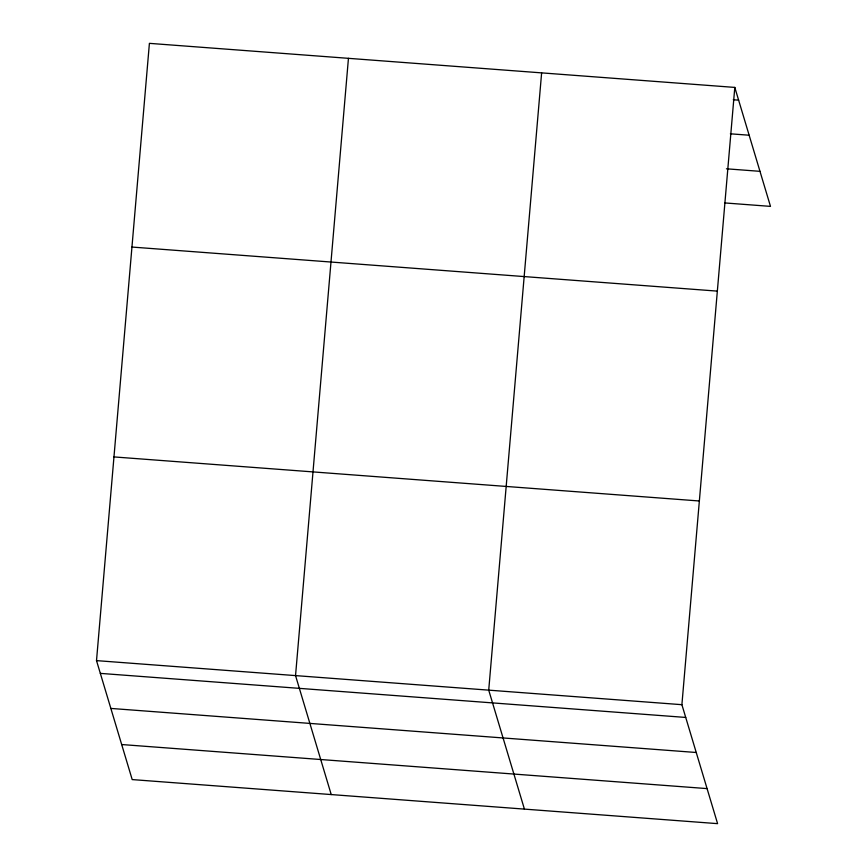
<?xml version="1.0" encoding="UTF-8"?>
<svg xmlns="http://www.w3.org/2000/svg" width="867" height="867" viewBox="0 0 867 867"><rect width="100%" height="100%" fill="white"/><g stroke="black" fill="none" stroke-linecap="round" stroke-linejoin="round"><path stroke-width="1.3" d="M734.804 87.415L681.896 704.687L717.594 823.65L132.196 779.585L96.508 660.621L149.406 43.35L734.804 87.415L770.492 206.379L724.877 202.943M348.447 58.327L295.539 675.599L331.227 794.562M541.626 72.871L488.717 690.143L524.416 809.106M733.265 99.77L738.63 100.171M730.361 133.811L749.142 135.219M726.438 168.805L759.98 171.33M131.947 247.052L717.345 291.117M113.967 456.92L699.355 500.985M96.508 660.621L681.896 704.687M100.334 673.377L685.732 717.442M110.846 708.426L696.244 752.491M121.683 744.536L707.071 788.602"/></g></svg>
